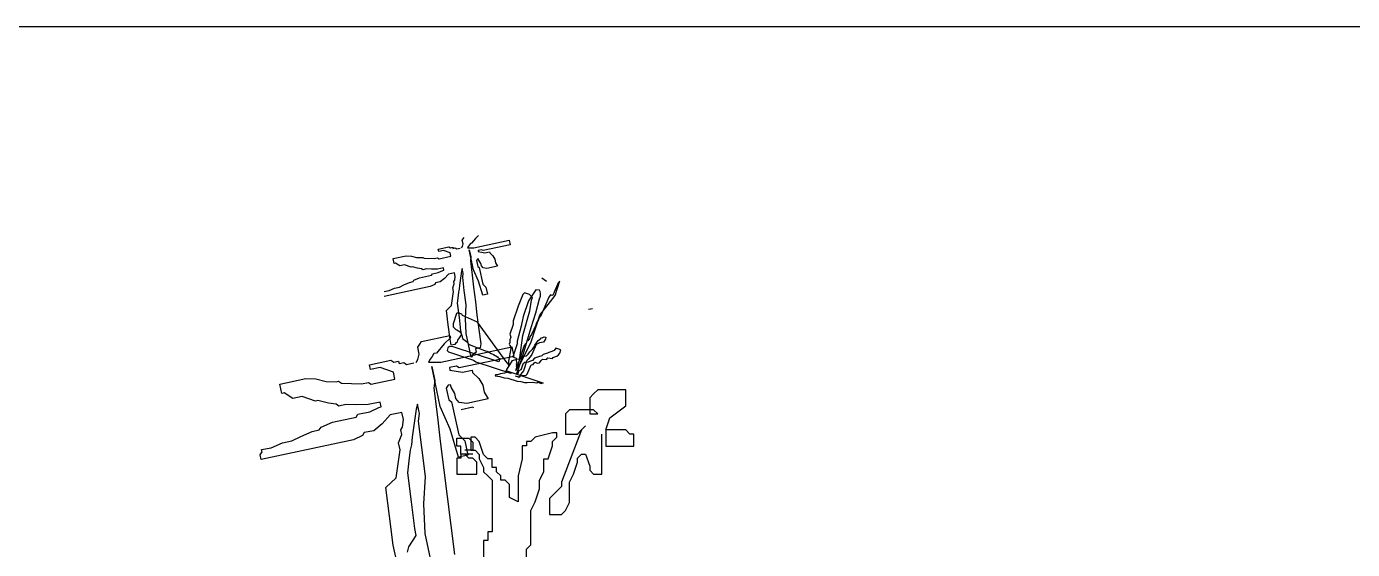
# Model space of a CAD drawing. Header units: millimetres. Extents: x 12377 to 30673, y 89761 to 101952.
# Drawn here: x 14146 to 15248, y 99173 to 99607 of the extents above; entities that cross this region are included whole.
import ezdxf

# ---------------------------------------------------------------- set-up
doc = ezdxf.new("R2010")
doc.units = ezdxf.units.MM
doc.layers.add('www.cad-blocks.net', color=7, linetype='Continuous')

# ---------------------------------------------------------------- blocks, each defined once
blk = doc.blocks.new('A$C136F2E8A')
for p, q in [((511.1, 1873.6), (507.5, 1869.9)), ((463.2, 1857.5), (475.9, 1860.2)), ((463.8, 1854.7), (463.2, 1857.5)), ((475.9, 1860.2), (477.6, 1859.1)), ((477.6, 1859.1), (480.4, 1859.7)), ((480.4, 1859.7), (480.7, 1858.3)), ((480.7, 1858.3), (483.5, 1858.9)), ((483.5, 1858.9), (485.2, 1857.8)), ((485.2, 1857.8), (489.4, 1858.7)), ((490.8, 1859), (491.9, 1860.7)), ((491.8, 1868), (492.9, 1869.7)), ((492.7, 1863.8), (491.8, 1868)), ((491.9, 1860.7), (492.7, 1863.8)), ((492.9, 1869.7), (494, 1871.4)), ((499.2, 1860.8), (498.1, 1859.1)), ((498.1, 1859.1), (505.4, 1859.2)), ((500.3, 1862.5), (499.2, 1860.8)), ((501.4, 1864.2), (500.3, 1862.5)), ((502.8, 1864.5), (501.4, 1864.2)), ((507.5, 1869.9), (502.8, 1864.5)), ((505.4, 1859.2), (547.5, 1868.2)), ((548.7, 1862.6), (516.4, 1855.7)), ((547.5, 1868.2), (548.7, 1862.6)), ((409.9, 1846.2), (425.3, 1849.5)), ((411.1, 1840.6), (409.9, 1846.2)), ((425.3, 1849.5), (431.3, 1849.3)), ((431.3, 1849.3), (437.5, 1847.7)), ((437.5, 1847.7), (443.4, 1847.4)), ((443.4, 1847.4), (444.8, 1847.7)), ((444.8, 1847.7), (446.5, 1846.6)), ((446.5, 1846.6), (458.3, 1846.2)), ((458.3, 1846.2), (462.5, 1847.1)), ((462.5, 1847.1), (464.2, 1846)), ((469.4, 1855.9), (463.8, 1854.7)), ((464.2, 1846), (478.3, 1849)), ((477.4, 1853.2), (469.4, 1855.9)), ((478.3, 1849), (477.4, 1853.2)), ((500.1, 1856.6), (501.9, 1848.2)), ((505.2, 1832.8), (500.1, 1856.6)), ((501.9, 1848.2), (501.4, 1843.7)), ((501.4, 1843.7), (503.6, 1826.6)), ((509.8, 1845.5), (508.7, 1843.8)), ((508.7, 1843.8), (510.2, 1836.8)), ((511.2, 1845.8), (509.8, 1845.5)), ((514.7, 1856.8), (510.5, 1855.9)), ((510.5, 1855.9), (510.8, 1854.5)), ((510.8, 1854.5), (518.4, 1853.2)), ((511.5, 1844.4), (511.2, 1845.8)), ((513.8, 1840.5), (511.5, 1844.4)), ((516.4, 1855.7), (514.7, 1856.8)), ((518.4, 1853.2), (524, 1854.4)), ((524, 1854.4), (524.3, 1853)), ((524.3, 1853), (528, 1849.4)), ((528, 1849.4), (530.3, 1845.5)), ((530.3, 1845.5), (531.2, 1841.2)), ((412.5, 1840.9), (411.1, 1840.6)), ((417.6, 1837.6), (412.5, 1840.9)), ((423.2, 1838.8), (417.6, 1837.6)), ((431.1, 1836), (423.2, 1838.8)), ((432.5, 1836.3), (431.1, 1836)), ((438.8, 1834.7), (432.5, 1836.3)), ((443.3, 1834.2), (438.8, 1834.7)), ((441.1, 1823.5), (455.2, 1826.5)), ((445, 1833.1), (443.3, 1834.2)), ((449.2, 1834), (445, 1833.1)), ((455.1, 1833.8), (449.2, 1834)), ((462.4, 1833.9), (455.1, 1833.8)), ((455.2, 1826.5), (456.3, 1828.2)), ((456.3, 1828.2), (463.3, 1829.7)), ((469.4, 1835.4), (462.4, 1833.9)), ((463.3, 1829.7), (468.6, 1832.3)), ((468.6, 1832.3), (470, 1832.6)), ((470, 1832.6), (469.4, 1835.4)), ((475.4, 1827.9), (470.7, 1822.5)), ((482.4, 1829.4), (475.4, 1827.9)), ((483.3, 1825.2), (482.4, 1829.4)), ((490.9, 1831.2), (488.5, 1814.6)), ((491.7, 1834.3), (490.9, 1831.2)), ((492.9, 1828.7), (491.7, 1834.3)), ((492.3, 1824.2), (492.9, 1828.7)), ((503.6, 1826.6), (505.2, 1812.2)), ((511, 1819.3), (505.2, 1832.8)), ((510.2, 1836.8), (511.9, 1835.7)), ((511.9, 1835.7), (516.1, 1816)), ((514.4, 1837.7), (513.8, 1840.5)), ((516.4, 1835.2), (514.4, 1837.7)), ((520.9, 1834.6), (516.4, 1835.2)), ((533.5, 1837.3), (520.9, 1834.6)), ((531.2, 1841.2), (533.5, 1837.3)), ((453.7, 1813), (398.9, 1801.3)), ((404.8, 1808.4), (411.5, 1811.3)), ((411.5, 1811.3), (417.1, 1812.5)), ((417.1, 1812.5), (422.4, 1815.1)), ((422.4, 1815.1), (429.1, 1818)), ((429.1, 1818), (433.3, 1818.9)), ((433.3, 1818.9), (434.4, 1820.6)), ((434.4, 1820.6), (441.1, 1823.5)), ((459, 1815.6), (453.7, 1813)), ((460.1, 1817.3), (459, 1815.6)), ((465.7, 1818.5), (460.1, 1817.3)), ((470.7, 1822.5), (465.7, 1818.5)), ((480.4, 1811.4), (482.3, 1816.2)), ((481.3, 1807.2), (480.4, 1811.4)), ((481.7, 1819), (482.8, 1820.7)), ((482.3, 1816.2), (481.7, 1819)), ((482.8, 1820.7), (483.3, 1825.2)), ((488, 1810.1), (487.2, 1806.9)), ((488.5, 1814.6), (488, 1810.1)), ((494.2, 1808.4), (492.3, 1824.2)), ((505.2, 1812.2), (507.3, 1795.1)), ((516, 1802.8), (511, 1819.3)), ((516.1, 1816), (519.8, 1812.4)), ((519.8, 1812.4), (521.6, 1804)), ((586.1, 1823.6), (591.9, 1819.3)), ((605.9, 1818.2), (600.8, 1806.3)), ((601.9, 1802.6), (607.6, 1819.9)), ((399.1, 1807.2), (404.8, 1808.4)), ((479, 1790.5), (481.3, 1807.2)), ((486.7, 1802.4), (485.7, 1793.4)), ((487.2, 1806.9), (486.7, 1802.4)), ((496.4, 1791.3), (494.2, 1808.4)), ((507.3, 1795.1), (509.2, 1779.4)), ((521.6, 1804), (516, 1802.8)), ((563.8, 1803.8), (558, 1789.9)), ((565.5, 1805.5), (563.8, 1803.8)), ((570.3, 1796), (564.2, 1777.6)), ((571.6, 1803.5), (565.5, 1805.5)), ((579.1, 1809), (570.3, 1796)), ((575, 1800.1), (571.6, 1803.5)), ((572, 1784.1), (574, 1797)), ((574, 1797), (575, 1800.1)), ((583.5, 1808.6), (579.1, 1809)), ((579.2, 1781.8), (583.5, 1798.4)), ((584.2, 1807.3), (583.5, 1808.6)), ((583.5, 1798.4), (584.5, 1801.5)), ((584.5, 1804.9), (584.2, 1807.3)), ((584.5, 1801.5), (584.5, 1804.9)), ((594.4, 1800.5), (589.7, 1789.6)), ((593.7, 1791.7), (601.9, 1802.6)), ((596.4, 1803.2), (594.4, 1800.5)), ((598.5, 1802.5), (596.4, 1803.2)), ((599.8, 1803.2), (598.5, 1802.5)), ((600.8, 1806.3), (599.8, 1803.2)), ((472.9, 1784.8), (479, 1790.5)), ((475, 1767.7), (472.9, 1784.8)), ((484.9, 1781.2), (480.9, 1768.9)), ((486.3, 1781.8), (484.9, 1781.2)), ((485.7, 1793.4), (487.9, 1776.3)), ((491.4, 1780.2), (486.3, 1781.8)), ((492.1, 1778.8), (491.4, 1780.2)), ((509.8, 1770.7), (492.1, 1778.8)), ((495.5, 1775), (496.4, 1791.3)), ((509.2, 1779.4), (511.4, 1762.3)), ((558, 1789.9), (552.3, 1772.5)), ((563.6, 1755.2), (572, 1784.1)), ((573.4, 1764.4), (579.2, 1781.8)), ((573.5, 1747.4), (583.9, 1779)), ((583.9, 1779), (592.1, 1789.9)), ((589.7, 1789.6), (584.6, 1777.7)), ((592.1, 1789.9), (593.7, 1791.7)), ((646.5, 1786.8), (641.4, 1786)), ((477.2, 1750.6), (475, 1767.7)), ((480.9, 1768.9), (480.9, 1765.5)), ((480.9, 1765.5), (484.3, 1762.1)), ((487.9, 1776.3), (489.8, 1760.6)), ((496.3, 1757.6), (495.5, 1775)), ((543.3, 1724.5), (509.8, 1770.7)), ((552, 1768.1), (548.3, 1756.8)), ((552.3, 1772.5), (552, 1768.1)), ((561.5, 1766.1), (556.8, 1748.4)), ((564.2, 1777.6), (561.5, 1766.1)), ((564, 1732.4), (573.4, 1764.4)), ((578.9, 1767.1), (574.1, 1756.2)), ((579.9, 1770.2), (578.9, 1767.1)), ((581.9, 1772.9), (579.9, 1770.2)), ((582.9, 1776), (581.9, 1772.9)), ((584.6, 1777.7), (582.9, 1776)), ((441.2, 1744.6), (443.4, 1748)), ((443.4, 1748), (477, 1755.2)), ((477.6, 1752.4), (470.4, 1745)), ((477, 1755.2), (477.6, 1752.4)), ((478.7, 1743.6), (477.2, 1750.6)), ((484.3, 1762.1), (485.3, 1761.8)), ((485.3, 1761.8), (489.1, 1759.4)), ((486.2, 1749.6), (485.4, 1746.5)), ((490.7, 1756.4), (486.2, 1749.6)), ((489.1, 1759.4), (491.1, 1755.3)), ((489.8, 1760.6), (490.7, 1756.4)), ((491.1, 1755.3), (492.1, 1751.6)), ((492.1, 1751.6), (496.6, 1747.9)), ((502.2, 1729.5), (496.3, 1757.6)), ((496.6, 1747.9), (500, 1744.5)), ((511.4, 1762.3), (513.6, 1745.1)), ((548.3, 1756.8), (549.3, 1753.1)), ((549.3, 1753.1), (548.3, 1750)), ((548.3, 1750), (548.3, 1746.6)), ((556.8, 1748.4), (556.8, 1745)), ((559.6, 1725.9), (563.6, 1755.2)), ((560, 1720.2), (573.5, 1747.4)), ((568.4, 1749.1), (567.4, 1746)), ((569.4, 1748.7), (568.4, 1749.1)), ((571.4, 1751.5), (569.4, 1748.7)), ((572.1, 1753.5), (571.4, 1751.5)), ((574.1, 1756.2), (572.1, 1753.5)), ((577.9, 1743.7), (582, 1749.1)), ((582, 1749.1), (585, 1751.5)), ((588.1, 1747.1), (583.3, 1746.4)), ((585, 1751.5), (585.4, 1752.5)), ((585.4, 1752.5), (586.4, 1752.2)), ((586.4, 1752.2), (589.1, 1753.6)), ((590.5, 1750.8), (588.1, 1747.1)), ((589.1, 1753.6), (591.1, 1752.9)), ((591.1, 1752.9), (590.5, 1750.8)), ((438.9, 1741.2), (441.2, 1744.6)), ((440.7, 1732.8), (438.9, 1741.2)), ((439.1, 1726.6), (440.7, 1732.8)), ((458.2, 1733.6), (456, 1730.2)), ((461, 1734.2), (458.2, 1733.6)), ((470.4, 1745), (461, 1734.2)), ((466.2, 1723.6), (550.4, 1741.5)), ((474.8, 1740.3), (473.8, 1737.3)), ((473.8, 1737.3), (475.5, 1735.6)), ((476.5, 1742), (474.8, 1740.3)), ((475.5, 1735.6), (505.2, 1725.8)), ((481, 1741.7), (476.5, 1742)), ((482.9, 1744.5), (478.7, 1743.6)), ((535.1, 1723.8), (481, 1741.7)), ((484, 1746.2), (482.9, 1744.5)), ((485.4, 1746.5), (484, 1746.2)), ((500, 1744.5), (518, 1737.4)), ((508.4, 1735.2), (503.3, 1731.2)), ((503.3, 1731.2), (503.6, 1729.8)), ((513.1, 1740.6), (507.5, 1739.4)), ((507.5, 1739.4), (508.4, 1735.2)), ((513.6, 1745.1), (513.1, 1740.6)), ((518, 1737.4), (522.1, 1736)), ((522.1, 1736), (525.9, 1733.7)), ((525.9, 1733.7), (529, 1732.6)), ((529, 1732.6), (533.7, 1729.9)), ((549.3, 1739.5), (546.7, 1724.5)), ((548.3, 1746.6), (547.6, 1744.6)), ((547.6, 1744.6), (548.3, 1743.2)), ((548.3, 1743.2), (549, 1741.9)), ((549, 1741.9), (549.3, 1739.5)), ((550.4, 1741.5), (552.8, 1730.3)), ((556.8, 1745), (551.8, 1729.7)), ((557.6, 1713), (564, 1732.4)), ((565.3, 1743.3), (558.2, 1721.8)), ((567.4, 1746), (565.3, 1743.3)), ((568.1, 1731.1), (569.8, 1732.8)), ((569.8, 1732.8), (571.8, 1735.5)), ((571.8, 1735.5), (573.5, 1737.2)), ((574.2, 1732.4), (572.2, 1729.7)), ((573.5, 1737.2), (575.2, 1738.9)), ((579.3, 1744.3), (574.2, 1732.4)), ((575.2, 1738.9), (577.2, 1741.6)), ((577.2, 1741.6), (577.9, 1743.7)), ((583.3, 1746.4), (579.3, 1744.3)), ((587.8, 1732.5), (586.1, 1730.8)), ((592.9, 1734.2), (587.8, 1732.5)), ((594.3, 1734.9), (592.9, 1734.2)), ((598, 1735.9), (594.3, 1734.9)), ((600.7, 1737.3), (598, 1735.9)), ((602.8, 1740), (600.7, 1737.3)), ((608.9, 1738), (602.8, 1740)), ((604.1, 1730.5), (605.8, 1732.2)), ((605.8, 1732.2), (607.5, 1733.9)), ((607.5, 1733.9), (608.9, 1738)), ((381.8, 1720.3), (407.1, 1725.6)), ((383, 1714.6), (381.8, 1720.3)), ((394.2, 1717), (383, 1714.6)), ((410.1, 1711.6), (394.2, 1717)), ((407.1, 1725.6), (410.5, 1723.4)), ((410.5, 1723.4), (416.1, 1724.6)), ((416.1, 1724.6), (416.7, 1721.8)), ((416.7, 1721.8), (422.3, 1723)), ((422.3, 1723), (425.7, 1720.8)), ((425.7, 1720.8), (434.1, 1722.6)), ((436.9, 1723.2), (439.1, 1726.6)), ((453.8, 1726.8), (451.5, 1723.4)), ((451.5, 1723.4), (466.2, 1723.6)), ((456, 1730.2), (453.8, 1726.8)), ((455.6, 1718.4), (459.1, 1701.5)), ((465.7, 1670.7), (455.6, 1718.4)), ((484.8, 1718.7), (476.4, 1716.9)), ((476.4, 1716.9), (477, 1714.1)), ((488.2, 1716.5), (484.8, 1718.7)), ((552.8, 1730.3), (488.2, 1716.5)), ((503.6, 1729.8), (502.2, 1729.5)), ((505.2, 1725.8), (507.9, 1723.7)), ((507.9, 1723.7), (548.8, 1710.3)), ((533.7, 1729.9), (534.4, 1728.6)), ((534.4, 1728.6), (536.5, 1727.9)), ((536.5, 1727.9), (535.1, 1723.8)), ((547.4, 1719.8), (543.3, 1724.5)), ((544.3, 1714), (551.4, 1725.2)), ((546.7, 1721.1), (546.3, 1720.1)), ((546.3, 1720.1), (547.4, 1719.8)), ((546.7, 1724.5), (546.7, 1721.1)), ((551.4, 1725.2), (556.5, 1726.9)), ((551.8, 1729.7), (555.8, 1728.3)), ((555.5, 1713.7), (559.6, 1725.9)), ((556.6, 1716.7), (555.5, 1713.7)), ((555.8, 1728.3), (555.9, 1724.9)), ((555.9, 1724.9), (556.5, 1723.5)), ((556.5, 1723.5), (555.9, 1721.5)), ((555.9, 1721.5), (556.5, 1720.1)), ((556.5, 1720.1), (555.9, 1718.1)), ((555.9, 1718.1), (556.6, 1716.7)), ((556.2, 1708.9), (560, 1720.2)), ((556.5, 1726.9), (561.3, 1727.6)), ((558.9, 1720.5), (557.2, 1715.4)), ((557.2, 1715.4), (557.9, 1714)), ((558.2, 1721.8), (558.9, 1720.5)), ((561.3, 1727.6), (563.3, 1730.4)), ((563.7, 1721.2), (561.3, 1714)), ((563.3, 1730.4), (568.1, 1731.1)), ((565, 1721.9), (563.7, 1721.2)), ((568.4, 1725.3), (564.4, 1713)), ((565.4, 1722.9), (565, 1721.9)), ((570.1, 1723.6), (565.4, 1722.9)), ((570.1, 1727), (568.4, 1725.3)), ((568.8, 1709.3), (573.6, 1720.2)), ((572.2, 1729.7), (570.1, 1727)), ((571.5, 1724.3), (570.1, 1723.6)), ((575.2, 1725.3), (571.5, 1724.3)), ((573.6, 1720.2), (575.9, 1720.5)), ((577.3, 1728), (575.2, 1725.3)), ((575.9, 1720.5), (578, 1723.3)), ((582.4, 1729.7), (577.3, 1728)), ((578, 1723.3), (581, 1722.3)), ((581, 1722.3), (583.4, 1722.6)), ((586.1, 1730.8), (582.4, 1729.7)), ((583.4, 1722.6), (585.5, 1725.3)), ((585.5, 1725.3), (587.1, 1727)), ((587.1, 1727), (591.6, 1726.7)), ((591.6, 1726.7), (593.3, 1728.4)), ((593.3, 1728.4), (598.7, 1727.7)), ((598.7, 1727.7), (599.1, 1728.8)), ((599.1, 1728.8), (604.1, 1730.5)), ((275.2, 1697.5), (306, 1704.1)), ((306, 1704.1), (317.9, 1703.7)), ((317.9, 1703.7), (330.3, 1700.5)), ((330.3, 1700.5), (342.1, 1700.1)), ((342.1, 1700.1), (344.9, 1700.7)), ((344.9, 1700.7), (348.3, 1698.5)), ((383.8, 1697.2), (411.8, 1703.2)), ((411.8, 1703.2), (410.1, 1711.6)), ((459.1, 1701.5), (458.1, 1692.5)), ((477, 1714.1), (492.2, 1711.5)), ((492.2, 1711.5), (503.4, 1713.9)), ((503.4, 1713.9), (504, 1711.1)), ((504, 1711.1), (511.4, 1703.9)), ((511.4, 1703.9), (516, 1696.1)), ((531.1, 1708.2), (530.7, 1707.2)), ((530.7, 1707.2), (536.2, 1706.5)), ((533.5, 1708.5), (531.1, 1708.2)), ((537.2, 1709.5), (533.5, 1708.5)), ((536.2, 1706.5), (541.3, 1704.8)), ((542, 1710.2), (537.2, 1709.5)), ((541.3, 1704.8), (545.7, 1704.5)), ((547, 1712), (542, 1710.2)), ((544, 1713), (544.3, 1714)), ((587.9, 1698.5), (544, 1713)), ((545.7, 1704.5), (557, 1700.8)), ((550.1, 1710.9), (547, 1712)), ((548.8, 1710.3), (550.1, 1710.9)), ((554.5, 1707.2), (558.6, 1705.9)), ((557.6, 1709.6), (556.2, 1708.9)), ((557, 1700.8), (561.4, 1700.4)), ((557.9, 1714), (557.6, 1713)), ((558.6, 1712.7), (557.6, 1709.6)), ((559.7, 1705.5), (558.3, 1704.8)), ((560, 1713.4), (558.6, 1712.7)), ((558.6, 1705.9), (562.7, 1707.9)), ((560.7, 1708.6), (559.7, 1705.5)), ((560.3, 1714.4), (560, 1713.4)), ((561.3, 1714), (560.3, 1714.4)), ((562.7, 1711.3), (560.7, 1708.6)), ((561.4, 1700.4), (565.5, 1699.1)), ((564.4, 1713), (562.7, 1711.3)), ((562.7, 1707.9), (567.1, 1707.6)), ((567.1, 1707.6), (568.8, 1709.3)), ((277.6, 1686.3), (275.2, 1697.5)), ((280.4, 1686.9), (277.6, 1686.3)), ((290.6, 1680.3), (280.4, 1686.9)), ((348.3, 1698.5), (372, 1697.6)), ((372, 1697.6), (380.4, 1699.4)), ((380.4, 1699.4), (383.8, 1697.2)), ((458.1, 1692.5), (462.5, 1658.3)), ((475, 1696.1), (472.7, 1692.7)), ((472.7, 1692.7), (475.7, 1678.7)), ((477.8, 1696.7), (475, 1696.1)), ((478.4, 1693.9), (477.8, 1696.7)), ((483, 1686.1), (478.4, 1693.9)), ((484.2, 1680.5), (483, 1686.1)), ((516, 1696.1), (517.8, 1687.7)), ((517.8, 1687.7), (522.4, 1679.9)), ((565.5, 1699.1), (568.9, 1699.1)), ((568.9, 1699.1), (574.6, 1699.5)), ((574.6, 1699.5), (580.1, 1698.8)), ((580.1, 1698.8), (581.5, 1699.5)), ((581.5, 1699.5), (585.5, 1698.1)), ((585.5, 1698.1), (586.9, 1698.8)), ((586.9, 1698.8), (587.9, 1698.5)), ((647.7, 1686), (643, 1681.2)), ((652.5, 1690.7), (647.7, 1686)), ((686, 1690.7), (652.5, 1690.7)), ((686, 1671.6), (686, 1690.7)), ((301.8, 1682.7), (290.6, 1680.3)), ((317.6, 1677.3), (301.8, 1682.7)), ((320.4, 1677.9), (317.6, 1677.3)), ((332.9, 1674.6), (320.4, 1677.9)), ((341.9, 1673.6), (332.9, 1674.6)), ((345.3, 1671.4), (341.9, 1673.6)), ((353.7, 1673.2), (345.3, 1671.4)), ((365.5, 1672.8), (353.7, 1673.2)), ((380.1, 1673), (365.5, 1672.8)), ((394.2, 1676), (380.1, 1673)), ((381.9, 1664.6), (392.6, 1669.8)), ((392.6, 1669.8), (395.4, 1670.4)), ((395.4, 1670.4), (394.2, 1676)), ((438.7, 1673.7), (437, 1667.5)), ((441, 1662.5), (438.7, 1673.7)), ((477.3, 1643.9), (465.7, 1670.7)), ((475.7, 1678.7), (479.1, 1676.5)), ((479.1, 1676.5), (487.5, 1637.2)), ((488.2, 1675.5), (484.2, 1680.5)), ((497.2, 1674.5), (488.2, 1675.5)), ((490.4, 1667.4), (504.4, 1670.4)), ((522.4, 1679.9), (497.2, 1674.5)), ((504.4, 1670.4), (504.7, 1669.3)), ((643, 1681.2), (643, 1662.1)), ((666.9, 1657.3), (686, 1671.6)), ((337.6, 1652.2), (365.7, 1658.2)), ((365.7, 1658.2), (367.9, 1661.6)), ((367.9, 1661.6), (381.9, 1664.6)), ((406.2, 1660.9), (396.7, 1650.1)), ((420.2, 1663.9), (406.2, 1660.9)), ((422, 1655.5), (420.2, 1663.9)), ((421, 1646.5), (422, 1655.5)), ((437, 1667.5), (432.4, 1634.3)), ((440, 1653.5), (441, 1662.5)), ((443.8, 1622.1), (440, 1653.5)), ((462.5, 1658.3), (465.7, 1629.6)), ((619.1, 1666.9), (614.3, 1662.1)), ((614.3, 1662.1), (614.3, 1638.2)), ((647.7, 1666.9), (619.1, 1666.9)), ((643, 1662.1), (652.5, 1662.1)), ((652.5, 1662.1), (647.7, 1666.9)), ((662.1, 1643), (666.9, 1657.3)), ((300.1, 1635.4), (313.6, 1641.2)), ((313.6, 1641.2), (322, 1643)), ((322, 1643), (324.2, 1646.4)), ((324.2, 1646.4), (337.6, 1652.2)), ((375.5, 1639.8), (373.3, 1636.4)), ((386.7, 1642.1), (375.5, 1639.8)), ((396.7, 1650.1), (386.7, 1642.1)), ((416.2, 1627.9), (420, 1637.5)), ((418.8, 1643.1), (421, 1646.5)), ((420, 1637.5), (418.8, 1643.1)), ((487.3, 1610.8), (477.3, 1643.9)), ((487.5, 1637.2), (494.9, 1630)), ((598.8, 1639.4), (578.3, 1634.3)), ((603.9, 1639.4), (598.8, 1639.4)), ((603.9, 1634.3), (603.9, 1639.4)), ((633.4, 1643), (609.5, 1580.9)), ((614.3, 1638.2), (628.6, 1638.2)), ((628.6, 1638.2), (633.4, 1643)), ((638.2, 1647.7), (633.4, 1643)), ((633.4, 1643), (638.2, 1647.7)), ((657.3, 1590.4), (657.3, 1638.2)), ((686, 1643), (662.1, 1643)), ((662.1, 1643), (662.1, 1623.9)), ((671.6, 1643), (662.1, 1643)), ((690.8, 1638.2), (686, 1643)), ((695.5, 1638.2), (690.8, 1638.2)), ((695.5, 1623.9), (695.5, 1638.2)), ((362.7, 1631.2), (253.2, 1607.8)), ((253.6, 1619.7), (264.9, 1622)), ((264.9, 1622), (278.3, 1627.8)), ((278.3, 1627.8), (289.5, 1630.2)), ((289.5, 1630.2), (300.1, 1635.4)), ((373.3, 1636.4), (362.7, 1631.2)), ((417.9, 1619.5), (416.2, 1627.9)), ((431.4, 1625.3), (429.8, 1619.1)), ((432.4, 1634.3), (431.4, 1625.3)), ((448.2, 1587.8), (443.8, 1622.1)), ((465.7, 1629.6), (470, 1595.4)), ((485.2, 1633.4), (499.5, 1633.4)), ((485.2, 1623.9), (485.2, 1633.4)), ((490, 1623.9), (485.2, 1623.9)), ((490, 1614.3), (490, 1623.9)), ((494.9, 1630), (498.5, 1613.2)), ((499.5, 1633.4), (504.3, 1628.6)), ((501.8, 1634.3), (501.8, 1619)), ((506.9, 1634.3), (501.8, 1634.3)), ((504.3, 1628.6), (504.3, 1619.1)), ((512, 1629.2), (506.9, 1634.3)), ((517.1, 1613.9), (512, 1629.2)), ((563, 1624.1), (563, 1608.8)), ((568.1, 1624.1), (563, 1624.1)), ((568.1, 1629.2), (568.1, 1624.1)), ((573.2, 1629.2), (568.1, 1629.2)), ((578.3, 1634.3), (573.2, 1629.2)), ((593.7, 1608.8), (598.8, 1624.1)), ((598.8, 1629.2), (603.9, 1634.3)), ((598.8, 1624.1), (598.8, 1629.2)), ((662.1, 1623.9), (695.5, 1623.9)), ((252, 1613.4), (254.2, 1616.9)), ((253.2, 1607.8), (252, 1613.4)), ((254.2, 1616.9), (253.6, 1619.7)), ((413.3, 1586.2), (417.9, 1619.5)), ((428.8, 1610.1), (426.7, 1592)), ((429.8, 1619.1), (428.8, 1610.1)), ((485.2, 1609.5), (485.2, 1590.4)), ((490, 1609.5), (485.2, 1609.5)), ((498.5, 1613.2), (487.3, 1610.8)), ((494.7, 1614.3), (490, 1614.3)), ((490, 1614.3), (490, 1609.5)), ((504.3, 1614.3), (490, 1614.3)), ((504.3, 1619.1), (494.7, 1619.1)), ((499.5, 1609.5), (494.7, 1614.3)), ((504.3, 1609.5), (499.5, 1609.5)), ((501.8, 1619), (506.9, 1619)), ((509.1, 1604.7), (504.3, 1609.5)), ((506.9, 1619), (512, 1613.9)), ((512, 1613.9), (512, 1608.8)), ((512, 1608.8), (517.1, 1598.6)), ((522.2, 1608.8), (517.1, 1613.9)), ((527.3, 1608.8), (522.2, 1608.8)), ((527.3, 1598.6), (527.3, 1608.8)), ((563, 1608.8), (557.9, 1588.4)), ((588.6, 1608.8), (593.7, 1608.8)), ((588.6, 1593.5), (588.6, 1608.8)), ((628.6, 1609.5), (633.4, 1614.3)), ((628.6, 1604.7), (628.6, 1609.5)), ((633.4, 1614.3), (638.2, 1614.3)), ((638.2, 1614.3), (643, 1600)), ((426.7, 1592), (431.1, 1557.8)), ((470, 1595.4), (473.8, 1563.9)), ((485.2, 1590.4), (509.1, 1590.4)), ((509.1, 1590.4), (509.1, 1604.7)), ((517.1, 1598.6), (517.1, 1593.5)), ((517.1, 1593.5), (522.2, 1588.4)), ((532.4, 1598.6), (527.3, 1598.6)), ((532.4, 1593.5), (532.4, 1598.6)), ((537.5, 1588.4), (532.4, 1593.5)), ((583.4, 1583.3), (588.6, 1593.5)), ((619.1, 1580.9), (623.8, 1590.4)), ((623.8, 1590.4), (628.6, 1604.7)), ((643, 1600), (643, 1595.2)), ((643, 1595.2), (647.7, 1590.4)), ((647.7, 1590.4), (657.3, 1590.4)), ((401.1, 1574.8), (413.3, 1586.2)), ((405.4, 1540.6), (401.1, 1574.8)), ((446.3, 1555.2), (448.2, 1587.8)), ((522.2, 1588.4), (527.3, 1583.3)), ((527.3, 1583.3), (527.3, 1522.1)), ((537.5, 1583.3), (537.5, 1588.4)), ((542.6, 1583.3), (537.5, 1583.3)), ((547.7, 1578.2), (542.6, 1583.3)), ((547.7, 1562.9), (547.7, 1578.2)), ((557.9, 1588.4), (557.9, 1557.8)), ((583.4, 1573.1), (583.4, 1583.3)), ((609.5, 1576.1), (604.7, 1571.3)), ((609.5, 1580.9), (609.5, 1576.1)), ((619.1, 1557), (619.1, 1580.9)), ((473.8, 1563.9), (478.1, 1529.7)), ((557.9, 1557.8), (547.7, 1562.9)), ((578.3, 1557.8), (583.4, 1573.1)), ((599.9, 1566.5), (595.1, 1561.7)), ((595.1, 1561.7), (595.1, 1542.6)), ((604.7, 1571.3), (599.9, 1566.5)), ((431.1, 1557.8), (434.9, 1526.3)), ((447.9, 1520.3), (446.3, 1555.2)), ((573.2, 1547.6), (578.3, 1557.8)), ((573.2, 1506.8), (573.2, 1547.6)), ((595.1, 1542.6), (609.5, 1542.6)), ((609.5, 1542.6), (614.3, 1547.4)), ((614.3, 1547.4), (619.1, 1557)), ((409.8, 1506.3), (405.4, 1540.6)), ((478.1, 1529.7), (482.5, 1495.4)), ((436.6, 1517.9), (427.8, 1504.3)), ((434.9, 1526.3), (436.6, 1517.9)), ((459.8, 1464.2), (447.9, 1520.3)), ((517.1, 1511.9), (517.1, 1414.9)), ((522.2, 1511.9), (517.1, 1511.9)), ((522.2, 1522.1), (522.2, 1511.9)), ((527.3, 1522.1), (522.2, 1522.1)), ((412.8, 1492.3), (409.8, 1506.3)), ((427.8, 1504.3), (426.2, 1498.1)), ((568.1, 1501.7), (573.2, 1506.8)), ((568.1, 1486.4), (568.1, 1501.7))]:
    blk.add_line(p, q)
blk = doc.blocks.new('A$C01C845F7')
at = {"xscale": 0.7, "yscale": 0.7, "zscale": 0.7}
blk.add_blockref('A$C136F2E8A', (0, 0), dxfattribs=at)
blk = doc.blocks.new('FORMAT')
at = {"layer": 'www.cad-blocks.net', "color": 155, "true_color": 0x546d8e}
blk.add_line((13495.8, 99606.8), (30672.7, 99606.8), dxfattribs=at)

msp = doc.modelspace()

# ---------------------------------------------------------------- block references
msp.add_blockref('A$C01C845F7', (14163.8, 98121.8))
at = {"layer": 'www.cad-blocks.net'}
msp.add_blockref('FORMAT', (0, 0), dxfattribs=at)

doc.saveas('drawing.dxf')
